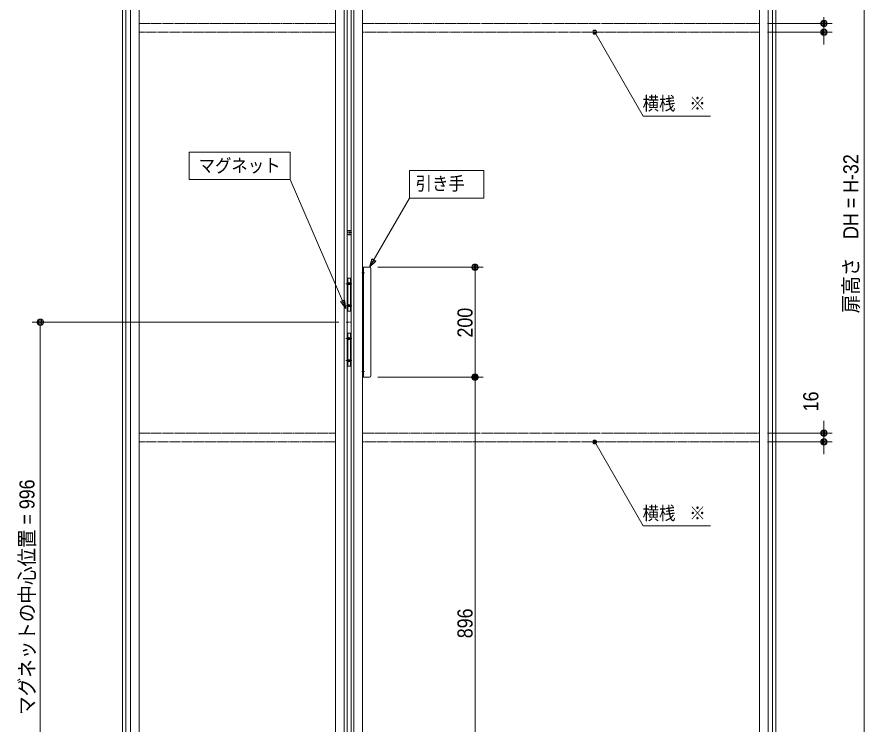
# Model space of a CAD drawing. Units: millimetres, scale not verified. Extents: x -4547 to 4547, y -2284 to 2284.
# Drawn here: x -654 to 914, y -1219 to 69 of the extents above; entities that cross this region are included whole.
import ezdxf
from ezdxf.enums import TextEntityAlignment as Align

# ---------------------------------------------------------------- set-up
doc = ezdxf.new("R2010")
doc.units = ezdxf.units.MM
doc.header["$LTSCALE"] = 20
for name, pattern in [('CHAIN1', [8, 5, -1, 1, -1]), ('DASHED1', [1.8, 1.2, -0.6]), ('DOUBLE_CHAIN1', [8.8, 5, -1, 0.6, -0.6, 0.6, -1]), ('LONG_DOUBLE_CHAIN', [21.8, 18, -1, 0.6, -0.6, 0.6, -1])]:
    doc.linetypes.add(name, pattern=pattern)
for name, color, linetype, lineweight in [('0-0_3一般', 7, 'Continuous', 9), ('0-1_2寸法-2', 7, 'Continuous', 9), ('0-2_0', 7, 'Continuous', 9), ('0-3_2寸法-3', 7, 'Continuous', 9), ('0-4_2寸法-1', 7, 'Continuous', 9)]:
    doc.layers.add(name, color=color, linetype=linetype, lineweight=lineweight)
doc.styles.add('ＭＳ ゴシック', font='')
doc.styles.add('ＭＳ Ｐゴシック', font='')
doc.styles.get('ＭＳ ゴシック').set_extended_font_data('MS Gothic')
doc.styles.get('ＭＳ Ｐゴシック').set_extended_font_data('MS PGothic')

# ---------------------------------------------------------------- blocks, each defined once
blk = doc.blocks.new('_Dot')
at = {"layer": '0-2_0'}
for p, q in [((-10, 0), (-20, 0)), ((9.78, 2), (-9.78, 2)), ((7.99, 6), (-7.99, 6)), ((9.16, -3.98), (-9.16, -3.98)), ((6, -7.98), (-6, -7.98))]:
    blk.add_line(p, q, dxfattribs=at)
for points in [[(10, 0), (9.92, 1.25), (9.69, 2.49), (9.3, 3.68), (8.76, 4.82), (8.09, 5.88), (7.29, 6.85), (6.37, 7.71), (5.36, 8.44), (4.26, 9.05), (3.09, 9.51), (1.87, 9.82), (0.63, 9.98), (-0.63, 9.98), (-1.87, 9.82), (-3.09, 9.51), (-4.26, 9.05), (-5.36, 8.44), (-6.37, 7.71), (-7.29, 6.85), (-8.09, 5.88), (-8.76, 4.82), (-9.3, 3.68), (-9.69, 2.49), (-9.92, 1.25), (-10, 0), (0, 0)], [(-10, 0), (-9.92, -1.25), (-9.69, -2.49), (-9.3, -3.68), (-8.76, -4.82), (-8.09, -5.88), (-7.29, -6.85), (-6.37, -7.71), (-5.36, -8.44), (-4.26, -9.05), (-3.09, -9.51), (-1.87, -9.82), (-0.63, -9.98), (0.63, -9.98), (1.87, -9.82), (3.09, -9.51), (4.26, -9.05), (5.36, -8.44), (6.37, -7.71), (7.29, -6.85), (8.09, -5.88), (8.76, -4.82), (9.3, -3.68), (9.69, -2.49), (9.92, -1.25), (10, 0), (0, 0)]]:
    blk.add_lwpolyline(points, close=True, dxfattribs=at)
blk = doc.blocks.new('グループ-96')
at = {"layer": '0-0_3一般', "linetype": 'LONG_DOUBLE_CHAIN'}
for p, q in [((51234.6, 1160), (51234.6, 840)), ((51314.6, 1160), (51234.6, 1160)), ((51314.6, 840), (51314.6, 1160)), ((51364.6, 807.8), (51364.6, 1193.6)), ((51494.6, 1160), (51414.6, 1160)), ((51414.6, 1160), (51414.6, 840)), ((51494.6, 840), (51494.6, 1160)), ((51234.6, 840), (51314.6, 840)), ((51414.6, 840), (51494.6, 840)), ((51364.6, -14112.2), (51364.6, -13726.4))]:
    blk.add_line(p, q, dxfattribs=at)
for points in [[(51314.6, -14080), (51314.6, -13760), (51234.6, -13760), (51234.6, -14080)], [(51414.6, -13760), (51414.6, -14080), (51494.6, -14080), (51494.6, -13760)]]:
    blk.add_lwpolyline(points, close=True, dxfattribs=at)
blk = doc.blocks.new('グループ-97')
at = {"layer": '0-0_3一般', "linetype": 'LONG_DOUBLE_CHAIN'}
for p, q in [((18174.5, 840), (18174.5, 1160)), ((18174.5, 1160), (25328.5, 1160)), ((25328.5, 1160), (25328.5, 840)), ((25328.5, 840), (18174.5, 840)), ((26314.5, -14080), (26314.5, -13760)), ((26314.5, -13760), (40774.5, -13760)), ((40774.5, -13760), (40774.5, -14080)), ((40774.5, -14080), (26314.5, -14080))]:
    blk.add_line(p, q, dxfattribs=at)
for points in [[(26314.5, 1160), (40774.5, 1160), (40774.5, 840), (26314.5, 840)], [(18174.5, -13760), (25328.5, -13760), (25328.5, -14080), (18174.5, -14080)]]:
    blk.add_lwpolyline(points, close=True, dxfattribs=at)
blk = doc.blocks.new('グループ-98')
at = {"layer": '0-0_3一般'}
for name in ['グループ-97', 'グループ-96']:
    blk.add_blockref(name, (0, 0), dxfattribs=at)
blk = doc.blocks.new('グループ-101')
at = {"layer": '0-0_3一般', "linetype": 'CHAIN1'}
for p, q in [((25709.2, -8320), (25929.2, -8320)), ((25709.2, -9120), (25929.2, -9120)), ((25718.5, -9720), (25910.5, -9720)), ((25709.2, -10320), (25929.2, -10320)), ((25709.2, -11120), (25929.2, -11120))]:
    blk.add_line(p, q, dxfattribs=at)
at = {"layer": '0-0_3一般', "linetype": 'DASHED1'}
for p, q in [((25806.5, -8350), (25776.5, -8380)), ((25806.5, -8290), (25876.5, -8290)), ((25876.5, -8350), (25806.5, -8350)), ((25806.5, -9090), (25806.5, -9150)), ((25806.5, -10290), (25806.5, -10350)), ((25806.5, -11150), (25776.5, -11180)), ((25806.5, -11090), (25876.5, -11090)), ((25876.5, -11150), (25806.5, -11150))]:
    blk.add_line(p, q, dxfattribs=at)
at = {"layer": '0-0_3一般'}
for p, q in [((25776.5, -10120), (25876.5, -10120)), ((25776.5, -11320), (25776.5, -10120)), ((25876.5, -10120), (25876.5, -11320)), ((25876.5, -11320), (25776.5, -11320))]:
    blk.add_line(p, q, dxfattribs=at)
blk.add_lwpolyline([(25876.5, -9320), (25776.5, -9320), (25776.5, -8120), (25876.5, -8120)], close=True, dxfattribs=at)
at = {"layer": '0-0_3一般', "linetype": 'DASHED1'}
for points in [[(25776.5, -8260), (25806.5, -8290), (25806.5, -8350)], [(25776.5, -9060), (25806.5, -9090), (25876.5, -9090)], [(25876.5, -9150), (25806.5, -9150), (25776.5, -9180)], [(25776.5, -10260), (25806.5, -10290), (25876.5, -10290)], [(25876.5, -10350), (25806.5, -10350), (25776.5, -10380)], [(25776.5, -11060), (25806.5, -11090), (25806.5, -11150)]]:
    blk.add_lwpolyline(points, dxfattribs=at)
blk = doc.blocks.new('グループ-102')
at = {"layer": '0-0_3一般', "linetype": 'CHAIN1'}
for p, q in [((25916.5, -6459.7), (25740.5, -6459.7)), ((25828.5, -6547.7), (25828.5, -6371.7))]:
    blk.add_line(p, q, dxfattribs=at)
at = {"layer": '0-0_3一般'}
blk.add_circle((25828.5, -6459.7), 80, dxfattribs=at)
blk = doc.blocks.new('グループ-107')
at = {"layer": '0-0_3一般'}
for p, q in [((17854.5, -29580), (17854.5, 16720)), ((25648.5, 16720), (25648.5, -29580)), ((18174.5, 1160), (18174.5, 15660)), ((25328.5, 15660), (25328.5, 1160)), ((18174.5, 840), (18174.5, 1160)), ((25328.5, 1160), (25328.5, 840)), ((18174.5, -13760), (18174.5, 840)), ((25328.5, 840), (25328.5, -13760)), ((18174.5, -14080), (18174.5, -13760)), ((25328.5, -13760), (25328.5, -14080)), ((18174.5, -28580), (18174.5, -14080)), ((25328.5, -14080), (25328.5, -28580))]:
    blk.add_line(p, q, dxfattribs=at)
at = {"layer": '0-0_3一般', "linetype": 'DASHED1'}
for p, q in [((18172.5, 1160), (18172.5, 840)), ((18174.5, 1160), (18172.5, 1160)), ((25328.5, 1160), (25330.5, 1160)), ((25330.5, 1160), (25330.5, 840)), ((18172.5, 840), (18174.5, 840)), ((25330.5, 840), (25328.5, 840)), ((18172.5, -13760), (18172.5, -14080)), ((18174.5, -13760), (18172.5, -13760)), ((25328.5, -13760), (25330.5, -13760)), ((25330.5, -13760), (25330.5, -14080)), ((18172.5, -14080), (18174.5, -14080)), ((25330.5, -14080), (25328.5, -14080))]:
    blk.add_line(p, q, dxfattribs=at)
blk.add_lwpolyline([(25648.5, -29580), (25894.5, -29580), (25894.5, 16720), (25648.5, 16720)], dxfattribs=at)
blk = doc.blocks.new('グループ-108')
at = {"layer": '0-0_3一般'}
for p, q in [((17574.5, 17080), (17574.5, -29920)), ((17694.5, -29920), (17694.5, 17080)), ((41254.5, -29920), (41254.5, 17080)), ((41374.5, 17080), (41374.5, -29920))]:
    blk.add_line(p, q, dxfattribs=at)
blk = doc.blocks.new('グループ-111')
at = {"layer": '0-0_3一般', "linetype": 'DOUBLE_CHAIN1'}
for p, q in [((17574.5, -29920), (17574.5, 17080)), ((41374.5, -29920), (41374.5, 17080))]:
    blk.add_line(p, q, dxfattribs=at)
blk = doc.blocks.new('グループ-112')
at = {"layer": '0-0_3一般'}
for p, q in [((25748.5, -29580), (25748.5, 16720)), ((41094.5, 16720), (41094.5, -29580)), ((26314.5, -28580), (26314.5, 15660)), ((40774.5, 15660), (40774.5, -28580))]:
    blk.add_line(p, q, dxfattribs=at)
at = {"layer": '0-0_3一般', "linetype": 'DASHED1'}
blk.add_line((25994.5, -29580), (25994.5, 16720), dxfattribs=at)
blk = doc.blocks.new('グループ-113')
at = {"layer": '0-0_3一般', "linetype": 'DASHED1'}
for p, q in [((26352.5, -11720), (26352.5, -7720)), ((26312.5, -7880), (26352.5, -7880)), ((26312.5, -7960), (26352.5, -7960)), ((26312.5, -11480), (26352.5, -11480)), ((26312.5, -11560), (26352.5, -11560))]:
    blk.add_line(p, q, dxfattribs=at)
at = {"layer": '0-0_3一般'}
blk.add_line((26612.5, -7760), (26612.5, -11680), dxfattribs=at)
at = {"layer": '0-0_3一般', "linetype": 'CHAIN1'}
for p, q in [((26282.9, -7920), (26382.9, -7920)), ((26282.9, -11520), (26382.9, -11520))]:
    blk.add_line(p, q, dxfattribs=at)
at = {"layer": '0-0_3一般'}
blk.add_lwpolyline([(26572.5, -11720), (26312.5, -11720), (26312.5, -7720), (26572.5, -7720)], dxfattribs=at)
for centre, start, end in [((26572.5, -7760), 0, 90), ((26572.5, -11680), 270, 0)]:
    blk.add_arc(centre, 40, start, end, dxfattribs=at)
blk = doc.blocks.new('グループ-126')
at = {"layer": '0-0_3一般'}
for name in ['グループ-111', 'グループ-108', 'グループ-107', 'グループ-112', 'グループ-102', 'グループ-113']:
    blk.add_blockref(name, (0, 0), dxfattribs=at)
blk = doc.blocks.new('グループ-127')
at = {"layer": '0-0_3一般'}
for name in ['グループ-126', 'グループ-101']:
    blk.add_blockref(name, (0, 0), dxfattribs=at)

msp = doc.modelspace()

# ---------------------------------------------------------------- linework, layer by layer
at = {"layer": '0-1_2寸法-2'}
for p, q in [((713.1, 58), (830.6, 58)), ((815.6, 42), (815.6, 58)), ((713.1, 42), (830.6, 42)), ((815.6, 30.74), (815.6, 19.49)), ((815.6, -676.74), (815.6, -665.49)), ((713.1, -688), (830.6, -688)), ((815.6, -704), (815.6, -688)), ((713.1, -704), (830.6, -704)), ((815.6, -715.26), (815.6, -726.51))]:
    msp.add_line(p, q, dxfattribs=at)
at = {"layer": '0-3_2寸法-3'}
for p, q in [((401.42, 40.24), (394.79, 40.24)), ((401.11, 44.24), (395.1, 44.24)), ((-55.62, -461), (-157.02, -226.4)), ((-12, -386), (60.75, -260)), ((-2, -376), (-9.32, -376)), ((-5.78, -372), (-8.25, -372)), ((-5.78, -372), (-8.25, -372)), ((-10, -384), (-11.46, -384)), ((-6, -380), (-10.39, -380)), ((-57.03, -451), (-63.44, -451)), ((-57.59, -447), (-61.63, -447)), ((-56.47, -455), (-60.31, -455)), ((-55.91, -459), (-57.19, -459)), ((401.11, -701.76), (395.1, -701.76)), ((401.42, -705.76), (394.79, -705.76))]:
    msp.add_line(p, q, dxfattribs=at)
for points in [[(608.75, -110.84), (486.34, -110.84), (398.1, 42)], [(608.75, -856.84), (486.34, -856.84), (398.1, -704)]]:
    msp.add_lwpolyline(points, dxfattribs=at)
for points in [[(-340.98, -176.4), (-157.02, -176.4), (-157.02, -226.4), (-340.98, -226.4)], [(60.75, -210), (196.09, -210), (196.09, -260), (60.75, -260)], [(-0.85, -374.85), (-12, -386), (-7.92, -370.77)], [(-0.85, -374.85), (-12, -386), (-7.92, -370.77)], [(-57.82, -445.38), (-55.62, -461), (-65.33, -448.57)], [(-57.82, -445.38), (-55.62, -461), (-65.33, -448.57)]]:
    msp.add_lwpolyline(points, close=True, dxfattribs=at)
for centre in [(398.1, 42), (398.1, 42), (398.1, -704), (398.1, -704)]:
    msp.add_circle(centre, 3.75, dxfattribs=at)
at = {"layer": '0-4_2寸法-1'}
for p, q in [((889.1, 824.74), (889.1, -1470.74)), ((3, -386), (195.03, -386)), ((180.03, -397.26), (180.03, -574.74)), ((-68.2, -486), (-626.9, -486)), ((-611.9, -497.26), (-611.9, -1470.74)), ((3, -586), (195.03, -586)), ((3, -586), (195.03, -586)), ((180.03, -597.26), (180.03, -1470.74))]:
    msp.add_line(p, q, dxfattribs=at)

# ---------------------------------------------------------------- block references
at = {"layer": '0-0_3一般', "xscale": 0.05, "yscale": 0.05}
for name in ['グループ-127', 'グループ-98']:
    msp.add_blockref(name, (-1340.62, 0), dxfattribs=at)
at = {"layer": '0-1_2寸法-2', "xscale": 0.5627563, "yscale": 0.5627563}
for p, rotation in [((815.6, 58), 270), ((815.6, 42), 90), ((815.6, -688), 270), ((815.6, -704), 90)]:
    msp.add_blockref('_Dot', p, dxfattribs=dict(at, rotation=rotation))
at = {"layer": '0-4_2寸法-1', "xscale": 0.5627563, "yscale": 0.5627563}
for p, rotation in [((180.03, -386), 90), ((-611.9, -486), 90), ((180.03, -586), 270), ((180.03, -586), 90)]:
    msp.add_blockref('_Dot', p, dxfattribs=dict(at, rotation=rotation))

# ---------------------------------------------------------------- texts
at = {"layer": '0-1_2寸法-2', "style": 'ＭＳ Ｐゴシック', "width": 0.9}
msp.add_text('16', height=27.57, rotation=90, dxfattribs=at).set_placement((813.74, -648.37), align=Align.BOTTOM_LEFT)
at = {"layer": '0-3_2寸法-3', "style": 'ＭＳ ゴシック', "width": 0.9}
for s, p in [('横桟', (485.33, -107.21)), ('※', (570.34, -107.21)), ('マグネット', (-323.63, -220.36)), ('引き手', (71.71, -253.17)), ('横桟', (485.33, -853.21)), ('※', (570.34, -853.21))]:
    msp.add_text(s, height=24.34, dxfattribs=at).set_placement(p, align=Align.BOTTOM_LEFT)
at = {"layer": '0-4_2寸法-1', "style": 'ＭＳ Ｐゴシック', "width": 0.9}
for s, height, p in [('扉高さ\u3000DH = H-32', 27.57, (886.76, -469.89)), ('200', 27.57, (183.75, -513.96)), ('マグネットの中心位置 = 996', 27.51, (-614.23, -1201.08)), ('896', 27.57, (183.82, -1061.51))]:
    msp.add_text(s, height=height, rotation=90, dxfattribs=at).set_placement(p, align=Align.BOTTOM_LEFT)

doc.saveas('drawing.dxf')
